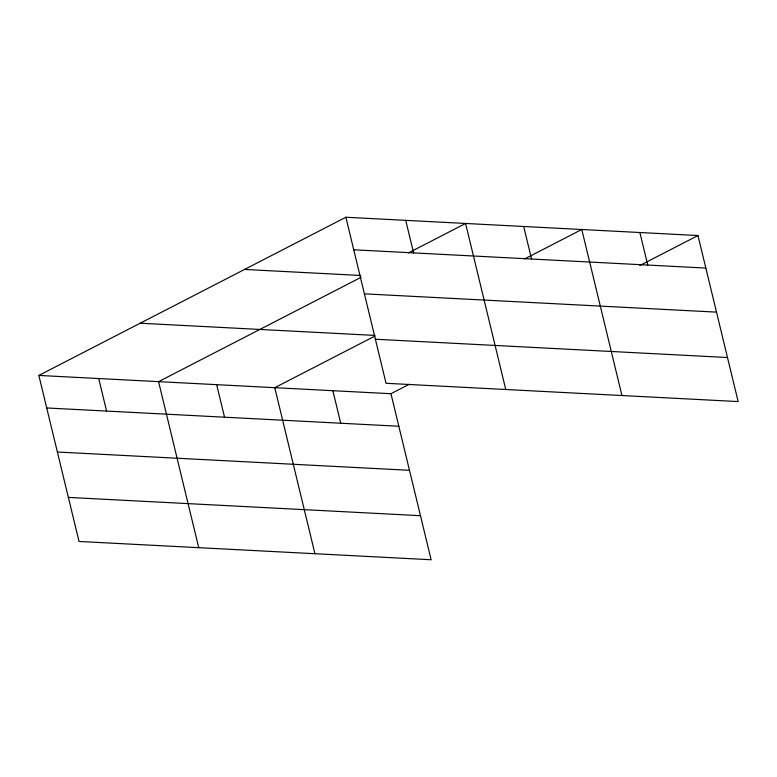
<?xml version="1.0" encoding="UTF-8"?>
<svg xmlns="http://www.w3.org/2000/svg" width="777" height="777" viewBox="0 0 777 777"><rect width="100%" height="100%" fill="white"/><g stroke="black" fill="none" stroke-linecap="round" stroke-linejoin="round"><path stroke-width="1.17" d="M38.85 375.427L390.957 393.716L431.128 559.751L79.021 541.462L38.85 375.427L345.872 217.249L697.979 235.538L738.15 401.573L386.043 383.284L345.872 217.249M361.072 277.311L158.566 381.643L198.737 547.678M408.459 252.894L465.588 223.465L505.759 389.5M375 336.033L274.767 387.684L314.938 553.719M524.66 258.935L581.788 229.506L621.95 395.542M390.957 393.716L409.285 384.275M639.782 265.53L697.979 235.538M353.739 249.786L705.856 268.075M244.551 269.444L360.683 275.476M364.403 293.842L716.511 312.131M140.171 323.222L374.873 335.421M375.378 339.228L727.495 357.517M46.717 407.964L398.834 426.252M57.381 452.01L409.489 470.308M68.357 497.406L420.474 515.695M639.879 232.517L647.756 265.054M523.688 226.486L531.555 259.023M405.73 220.357L413.597 252.894M332.867 390.695L340.734 423.232M216.666 384.664L224.534 417.2M98.708 378.535L106.585 411.072"/></g></svg>
